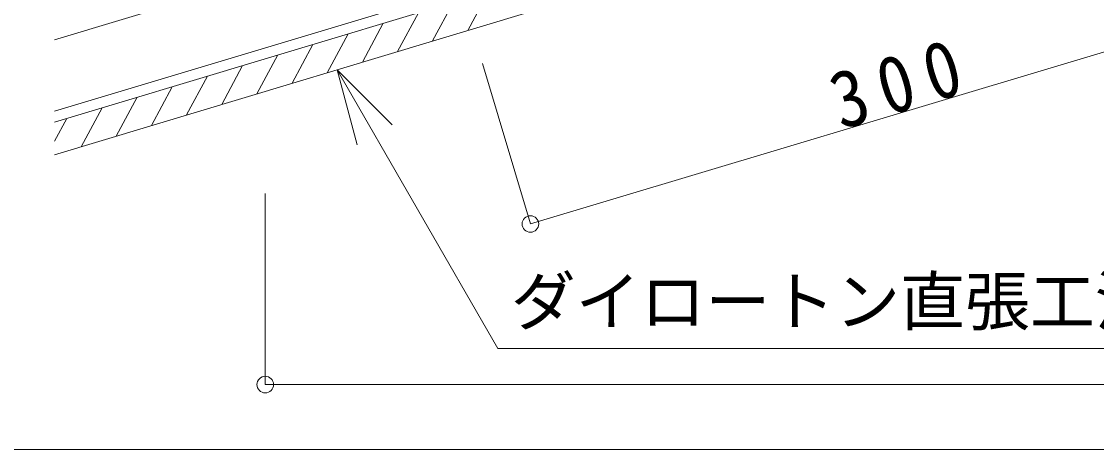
# Model space of a CAD drawing. Units: millimetres at full size, sheet at 1:10; details may follow other scales. Extents: x -2077 to 2023, y -1433 to 1417.
# Drawn here: x -85.8 to 328.4, y -126.9 to 37.8 of the extents above; entities that cross this region are included whole.
import ezdxf
from ezdxf.enums import TextEntityAlignment as Align

# ---------------------------------------------------------------- set-up
doc = ezdxf.new("R2010")
doc.units = ezdxf.units.MM
doc.header["$LTSCALE"] = 10
for name, color, linetype, lineweight in [('1-0_断面', 7, 'Continuous', 9), ('1-1_寸法', 7, 'Continuous', 9), ('1-2_文字', 7, 'Continuous', 9), ('F-1_レイアウト', 7, 'Continuous', 9)]:
    doc.layers.add(name, color=color, linetype=linetype, lineweight=lineweight)
doc.styles.add('ＭＳ ゴシック', font='')
doc.styles.get('ＭＳ ゴシック').set_extended_font_data('MS Gothic')

msp = doc.modelspace()

# ---------------------------------------------------------------- linework, layer by layer
at = {"layer": '1-0_断面'}
for p, q in [((-73.06, -13.5), (1870.19, 570.52)), ((-73.06, 3.21), (944.64, 309.07)), ((-73.06, -0.97), (946.27, 305.38)), ((-73.06, 30.77), (22.78, 59.58)), ((86.16, 34.35), (94.19, 49.3)), ((72.61, 30.28), (80.65, 45.23)), ((59.07, 26.21), (67.11, 41.16)), ((45.53, 22.14), (53.56, 37.09)), ((31.98, 18.07), (40.02, 33.02)), ((4.89, 9.93), (12.93, 24.88)), ((18.44, 14), (26.48, 28.95)), ((-8.65, 5.86), (-0.61, 20.81)), ((-22.19, 1.79), (-14.15, 16.74)), ((-35.74, -2.28), (-27.7, 12.66)), ((-49.28, -6.35), (-41.24, 8.59)), ((-62.82, -10.42), (-54.79, 4.52)), ((-73.06, -8.34), (-68.33, 0.45))]:
    msp.add_line(p, q, dxfattribs=at)
at = {"layer": '1-1_寸法'}
for p, q in [((110.29, -40.16), (397.69, 45.89)), ((110.29, -40.16), (91.81, 21.56)), ((8.1, -65.21), (8.1, -28.45)), ((8.1, -101.97), (8.1, -65.21)), ((8.1, -101.97), (908.1, -101.97))]:
    msp.add_line(p, q, dxfattribs=at)
for centre in [(110.29, -40.16), (8.1, -101.97)]:
    msp.add_circle(centre, 3.19, dxfattribs=at)
at = {"layer": '1-2_文字'}
for p, q in [((35.78, 19.21), (57, -2)), ((97.69, -88.01), (417.84, -88.01))]:
    msp.add_line(p, q, dxfattribs=at)
msp.add_lwpolyline([(97.69, -88.01), (35.78, 19.21), (43.55, -9.76)], dxfattribs=at)
at = {"layer": 'F-1_レイアウト'}
msp.add_line((-677.43, -126.93), (2022.57, -126.93), dxfattribs=at)

# ---------------------------------------------------------------- texts
at = {"layer": '1-1_寸法', "insert": (230.04, -4.3), "char_height": 21.99, "attachment_point": 7, "rotation": 16.669, "style": 'ＭＳ ゴシック'}
msp.add_mtext('\\T1.38;\\W0.9;300', dxfattribs=at)
at = {"layer": '1-2_文字', "style": 'ＭＳ ゴシック'}
msp.add_text('ダイロートン直張工法用t12', height=18.33, dxfattribs=at).set_placement((102.72, -84.57), align=Align.BOTTOM_LEFT)

doc.saveas('drawing.dxf')
